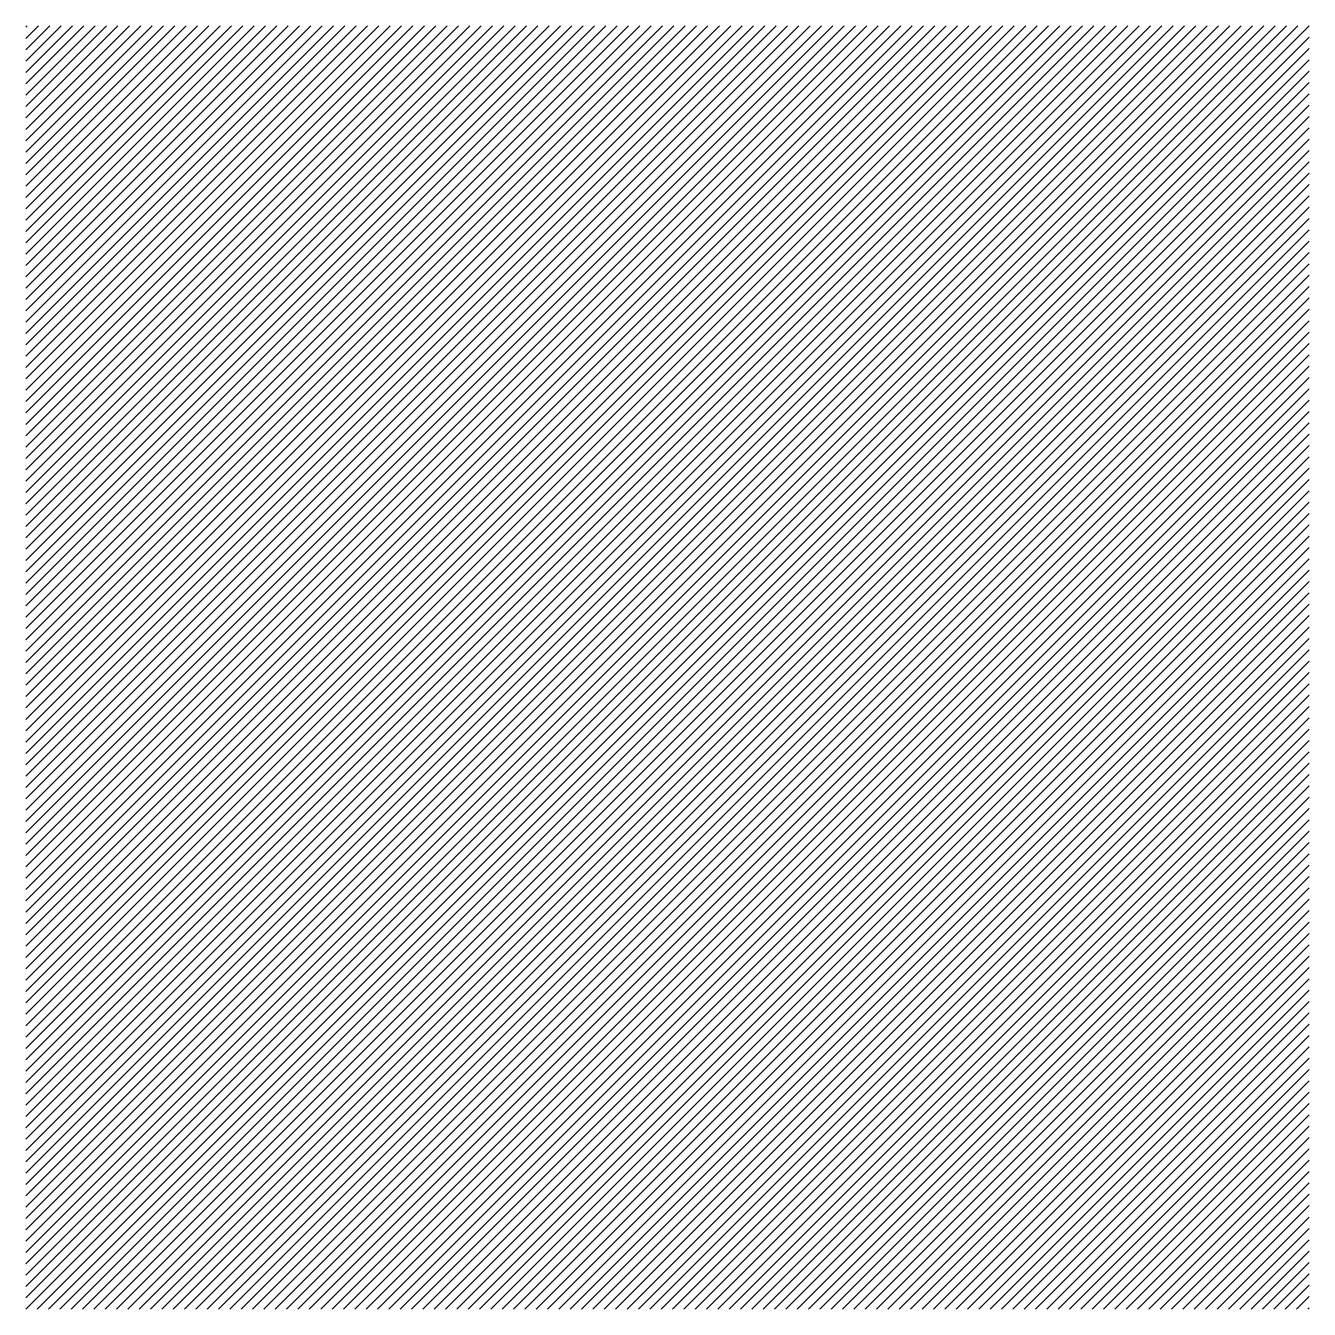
# Model space of a CAD drawing. Header units: metres. Extents: x 0 to 20, y 0 to 20.
import ezdxf

# ---------------------------------------------------------------- set-up
doc = ezdxf.new("R2010")
doc.units = ezdxf.units.M

msp = doc.modelspace()

# ---------------------------------------------------------------- hatches: boundary and pattern name
h = msp.add_hatch()
h.set_pattern_fill('ANSI31', color=3, angle=90)
h.set_pattern_definition([(45, (0, 0), (0.08838835, -0.08838835), [])])
h.paths.add_polyline_path([(0, 0), (20, 0), (20, 20), (0, 20)])

doc.saveas('drawing.dxf')
